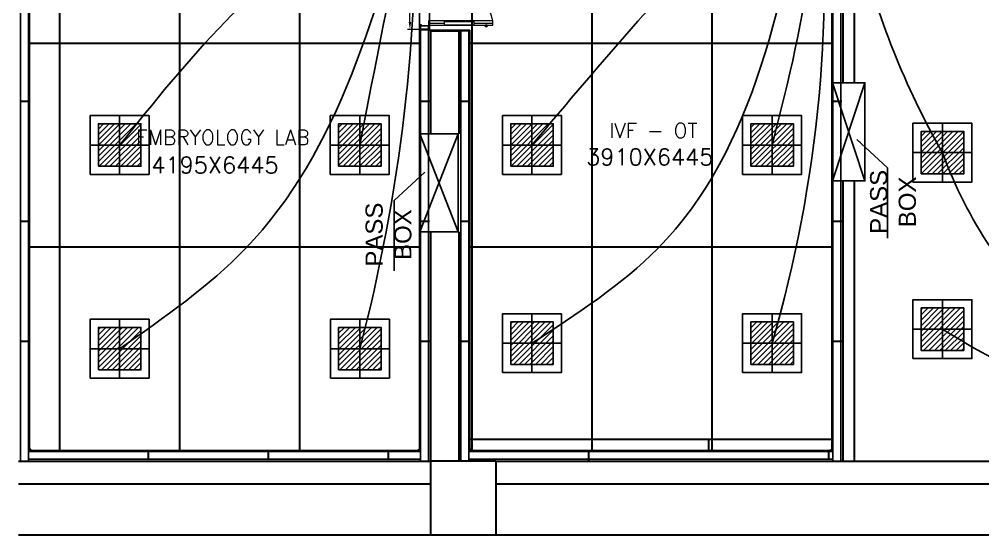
# Model space of a CAD drawing. Header units: millimetres. Extents: x 3552052 to 4144896, y -707811 to -630695.
# Drawn here: x 3614132 to 3623946, y -655869 to -650614 of the extents above; entities that cross this region are included whole.
import ezdxf
from ezdxf.enums import TextEntityAlignment as Align

# ---------------------------------------------------------------- set-up
doc = ezdxf.new("R2010")
doc.units = ezdxf.units.MM
doc.header["$LTSCALE"] = 6
doc.header["$MEASUREMENT"] = 0
doc.layers.get('0').update_dxf_attribs({"linetype": 'CONTINUOUS', "lineweight": 0})
doc.layers.get('Defpoints').update_dxf_attribs({"linetype": 'CONTINUOUS', "lineweight": 0})
for name, color, linetype, lineweight in [('0 Room description', 6, 'CONTINUOUS', 0), ('0 Room Dimensions', 7, 'CONTINUOUS', 0), ('80 mm Wall', 5, 'CONTINUOUS', 0), ('Ahlada 50mm Ceiling Panels', 191, 'CONTINUOUS', 0), ('Ahlada Coving', 3, 'CONTINUOUS', 0), ('Chajja', 7, 'CONTINUOUS', 0), ('COL', 5, 'CONTINUOUS', 0), ('DIM', 7, 'CONTINUOUS', 0), ('Double Leaf Door', 4, 'CONTINUOUS', 0), ('ELE 36W EMERGENCY LIGHT', 5, 'CONTINUOUS', 0), ('ELE-36W EMERGENCY  LED LIGHT', 7, 'CONTINUOUS', 0), ('Partition-80WP', 7, 'CONTINUOUS', 0), ('WALL', 8, 'CONTINUOUS', 0), ('WIN', 151, 'CONTINUOUS', 0)]:
    doc.layers.add(name, color=color, linetype=linetype, lineweight=lineweight)
doc.layers.add('ELE-42W EMERGENCY DOWN LIGHT', color=7, linetype='CONTINUOUS', lineweight=0, true_color=0x608ec6)
doc.layers.add('ELE-LIGHTING WIRING', color=7, linetype='CONTINUOUS', lineweight=0, true_color=0x63d7b6)
doc.styles.add('ARIAL', font='arial.ttf')
doc.styles.add('ROMANS', font='romans.shx')
doc.styles.add('SIMPLEX', font='SIMPLEX')
doc.dimstyles.new('AEPL1', dxfattribs={"dimtxt": 100, "dimasz": 75, "dimexe": 25, "dimexo": 50, "dimtad": 0, "dimdec": 0, "dimtxsty": 'ROMANS', "dimcen": 2.5, "dimclrd": 7, "dimclre": 7, "dimclrt": 7, "dimadec": 0, "dimazin": 0, "dimtfac": 1, "dimtdec": 0, "dimtmove": 0, "dimatfit": 3, "dimfxl": 1, "dimlwd": 0, "dimlwe": 0, "dimarcsym": 0})
doc.dimstyles.new('TEXT', dxfattribs={"dimscale": 0, "dimtxt": 500, "dimasz": 100, "dimexe": 75, "dimexo": 100, "dimgap": 50, "dimtad": 0, "dimdec": 0, "dimzin": 0, "dimdsep": 46, "dimtxsty": 'ARIAL', "dimblk": 'OBLIQUE', "dimcen": 0.09, "dimdle": 100, "dimclrd": 256, "dimclre": 256, "dimclrt": 6, "dimadec": 0, "dimazin": 0, "dimtfac": 1, "dimtdec": 0, "dimtofl": 0, "dimtmove": 2, "dimatfit": 3, "dimfxl": 1, "dimfrac": 2, "dimtolj": 1, "dimtzin": 0, "dimarcsym": 0})

# ---------------------------------------------------------------- blocks, each defined once
blk = doc.blocks.new('54W EME')
at = {"layer": 'ELE-42W EMERGENCY DOWN LIGHT', "lineweight": 25}
h = blk.add_hatch(dxfattribs=at)
h.set_pattern_fill('ANSI31', color=8, scale=312.5, style=0)
h.paths.add_polyline_path([(-216.4, -216.4), (-216.4, 216.4), (216.4, 216.4), (216.4, -216.4)])
for p, q in [((0, 300), (0, -300)), ((-300, 0), (300, 0))]:
    blk.add_line(p, q, dxfattribs=at)
for points in [[(-300, -300), (-300, 300), (300, 300), (300, -300)], [(-216.4, -216.4), (-216.4, 216.4), (216.4, 216.4), (216.4, -216.4)]]:
    blk.add_lwpolyline(points, close=True, dxfattribs=at)
blk = doc.blocks.new('_Oblique')
at = {"color": 0, "linetype": 'ByBlock', "lineweight": -2}
blk.add_line((-0.5, -0.5), (0.5, 0.5), dxfattribs=at)
blk = doc.blocks.new('1500x80')
at = {"layer": 'Double Leaf Door'}
for points in [[(99336.2, -25417.9), (99341.1, -25417.9), (99341.1, -25121.4), (99336.2, -25121.4)], [(99379.8, -25121.4), (99374.8, -25121.4), (99374.8, -25417.9), (99379.8, -25417.9)], [(100704.2, -25121.4), (100709.2, -25121.4), (100709.2, -25417.9), (100704.2, -25417.9)], [(100747.8, -25417.9), (100742.9, -25417.9), (100742.9, -25121.4), (100747.8, -25121.4)]]:
    blk.add_hatch(color=6, dxfattribs=at).paths.add_polyline_path(points)
at = {"layer": 'Double Leaf Door', "color": 8}
for p, q in [((99321.8, -24985.1), (99321.8, -25003.1)), ((99336.2, -24983.1), (99323.7, -24983.1)), ((99323.7, -25005), (99336.2, -25005)), ((99336.2, -25581.8), (99336.2, -24927.6)), ((99336.2, -24927.6), (99379.8, -24927.6)), ((99336.2, -24983.1), (99336.2, -25005)), ((99358, -25121.4), (99358, -24927.6)), ((99379.8, -24927.6), (99379.8, -25581.8)), ((100747.8, -24927.6), (100704.2, -24927.6)), ((100704.2, -24927.6), (100704.2, -25581.8)), ((100726, -25121.4), (100726, -24927.6)), ((100747.8, -25581.8), (100747.8, -24927.6)), ((100747.8, -24983.1), (100760.3, -24983.1)), ((100747.8, -24983.1), (100747.8, -25005)), ((100760.3, -25005), (100747.8, -25005)), ((100762.2, -24985.1), (100762.2, -25003.1)), ((99358, -25581.8), (99358, -25417.9)), ((100726, -25581.8), (100726, -25417.9)), ((99292, -25581.8), (99292, -25661.8)), ((99332.2, -25581.8), (99292, -25581.8)), ((99294, -25583.8), (99294, -25659.8)), ((99330.2, -25583.8), (99294, -25583.8)), ((99330.2, -25658.9), (99330.2, -25583.8)), ((99332.2, -25656.9), (99332.2, -25581.8)), ((99379.8, -25581.8), (99336.2, -25581.8)), ((100704.2, -25581.8), (100747.8, -25581.8)), ((100751.8, -25656.9), (100751.8, -25581.8)), ((100751.8, -25581.8), (100792, -25581.8)), ((100753.8, -25658.9), (100753.8, -25583.8)), ((100753.8, -25583.8), (100790, -25583.8)), ((100790, -25583.8), (100790, -25659.8)), ((100792, -25581.8), (100792, -25661.8)), ((99292, -25661.8), (99332.2, -25661.8)), ((99294, -25659.8), (99332.2, -25659.8)), ((99342.1, -25658.9), (99330.2, -25658.9)), ((99344.1, -25656.9), (99332.2, -25656.9)), ((99332.2, -25659.8), (99342.1, -25659.8)), ((99332.2, -25661.8), (99344.1, -25661.8)), ((99342.1, -25659.8), (99342.1, -25658.9)), ((99344.1, -25661.8), (99344.1, -25656.9)), ((100739.9, -25661.8), (100739.9, -25656.9)), ((100739.9, -25656.9), (100751.8, -25656.9)), ((100751.8, -25661.8), (100739.9, -25661.8)), ((100741.9, -25659.8), (100741.9, -25658.9)), ((100741.9, -25658.9), (100753.8, -25658.9)), ((100751.8, -25659.8), (100741.9, -25659.8)), ((100790, -25659.8), (100751.8, -25659.8)), ((100792, -25661.8), (100751.8, -25661.8))]:
    blk.add_line(p, q, dxfattribs=at)
at = {"layer": 'Double Leaf Door', "color": 6}
for p, q in [((99379.8, -25121.4), (99336.2, -25121.4)), ((99336.2, -25121.4), (99336.2, -25417.9)), ((99341.1, -25417.9), (99341.1, -25121.4)), ((99374.8, -25417.9), (99374.8, -25121.4)), ((99379.8, -25417.9), (99379.8, -25121.4)), ((100704.2, -25417.9), (100704.2, -25121.4)), ((100704.2, -25121.4), (100747.8, -25121.4)), ((100709.2, -25417.9), (100709.2, -25121.4)), ((100742.9, -25417.9), (100742.9, -25121.4)), ((100747.8, -25121.4), (100747.8, -25417.9)), ((99336.2, -25417.9), (99379.8, -25417.9)), ((100747.8, -25417.9), (100704.2, -25417.9))]:
    blk.add_line(p, q, dxfattribs=at)
at = {"layer": 'Double Leaf Door', "color": 6, "ltscale": 100}
for p, q in [((99374.8, -25121.4), (99374.8, -25417.9)), ((100709.2, -25121.4), (100709.2, -25417.9))]:
    blk.add_line(p, q, dxfattribs=at)
at = {"layer": 'Double Leaf Door', "color": 6}
for points in [[(99336.2, -25121.4), (99336.2, -25417.9), (99341.1, -25417.9), (99341.1, -25121.4), (99336.2, -25121.4)], [(99379.8, -25121.4), (99379.8, -25417.9), (99374.8, -25417.9), (99374.8, -25121.4), (99379.8, -25121.4)], [(100704.2, -25121.4), (100704.2, -25417.9), (100709.2, -25417.9), (100709.2, -25121.4), (100704.2, -25121.4)], [(100747.8, -25121.4), (100747.8, -25417.9), (100742.9, -25417.9), (100742.9, -25121.4), (100747.8, -25121.4)]]:
    blk.add_lwpolyline(points, dxfattribs=at)
at = {"layer": 'Double Leaf Door', "ltscale": 5000}
for points in [[(99336.2, -25121.4), (99336.2, -25417.9), (99341.1, -25417.9), (99341.1, -25121.4), (99336.2, -25121.4)], [(100747.8, -25121.4), (100747.8, -25417.9), (100742.9, -25417.9), (100742.9, -25121.4), (100747.8, -25121.4)]]:
    blk.add_lwpolyline(points, dxfattribs=at)
at = {"layer": 'Double Leaf Door', "color": 8}
for centre, radius, start, end in [((99321.8, -24994.1), 3.72, 90, 270), ((99323.7, -24985.1), 1.98, 90, 180), ((99323.7, -25003.1), 1.98, 180, 270), ((99175.8, -25796.3), 892.3, 13.90597, 76.78637), ((100908.2, -25796.3), 892.3, 103.21363, 166.09403), ((100760.3, -24985.1), 1.98, 0, 90), ((100760.3, -25003.1), 1.98, 270, 0), ((100762.2, -24994.1), 3.72, 270, 90)]:
    blk.add_arc(centre, radius, start, end, dxfattribs=at)
blk = doc.blocks.new('*D667')
at = {"layer": 'Defpoints', "color": 0, "transparency": 16777216}
for p in [(3618111.5, -649218.9), (3618260.4, -649218.9), (3618260.4, -650718.9)]:
    blk.add_point(p, dxfattribs=at)
at = {"layer": 'DIM', "color": 7, "lineweight": 0, "transparency": 16777216}
for p, q in [((3618210.4, -649218.9), (3618086.5, -649218.9)), ((3618111.5, -649293.9), (3618111.5, -649799.2)), ((3618111.5, -650643.9), (3618111.5, -650138.6)), ((3618210.4, -650718.9), (3618086.5, -650718.9))]:
    blk.add_line(p, q, dxfattribs=at)
at = {"layer": 'DIM', "color": 7, "transparency": 16777216}
for points in [[(3618099, -649293.9), (3618124, -649293.9), (3618111.5, -649218.9)], [(3618099, -650643.9), (3618124, -650643.9), (3618111.5, -650718.9)]]:
    blk.add_solid(points, dxfattribs=at)
at = {"layer": 'DIM', "color": 7, "lineweight": -3, "transparency": 16777216, "insert": (3618111.5, -649968.9), "char_height": 100, "attachment_point": 5, "rotation": 90, "style": 'ROMANS'}
blk.add_mtext('1500', dxfattribs=at)
blk = doc.blocks.new('A010004 Mezz.F. Layout Plan$0$b & c')
at = {"layer": 'Ahlada Coving', "color": 3}
for p, q in [((-4.1, 40.9), (-5.7, 42.5)), ((-2.7, 7.8), (-3.7, 7.8)), ((-3.7, 7.8), (-2.7, 6)), ((4.9, 15.3), (-2.7, 7.8)), ((-2.7, 6), (5.7, 14.4)), ((8.7, 11.4), (0.3, 3)), ((0.3, 3), (2.1, 2)), ((2.1, 3), (9.7, 10.6)), ((2.1, 2), (2.1, 3)), ((36.9, 0), (35.3, 1.6))]:
    blk.add_line(p, q, dxfattribs=at)
blk.add_lwpolyline([(-5.7, 30.7), (-5.7, 5.7), (0, 0), (25, 0), (22.8, 1.5), (13.2, 1.5), (3.6, 4.5), (3.6, 1.5), (0.6, 1.5), (-4.2, 6.3), (-4.2, 9.3), (-1.2, 9.3), (-4.2, 18.9), (-4.2, 28.4), (-5.7, 30.7)], dxfattribs=at)
for radius, start, end in [(44, 181.95475, 220.59761), (42.5, 184.1661, 265.90598), (44, 222.22858, 227.77458), (44, 229.40556, 268.11195)]:
    blk.add_arc((38.3, 44), radius, start, end, dxfattribs=at)
blk = doc.blocks.new('ELE.EMERGENCY 40W LED LIGHT')
at = {"layer": 'ELE-36W EMERGENCY  LED LIGHT', "lineweight": 25}
h = blk.add_hatch(dxfattribs=at)
h.set_pattern_fill('ANSI31', color=5, scale=300, style=0)
h.paths.add_polyline_path([(-207.7, -207.7), (-207.7, 207.7), (207.7, 207.7), (207.7, -207.7)])
for p, q in [((0, 288), (0, -288)), ((-288, 0), (288, 0))]:
    blk.add_line(p, q, dxfattribs=at)
for points in [[(-288, -288), (-288, 288), (288, 288), (288, -288)], [(-207.7, -207.7), (-207.7, 207.7), (207.7, 207.7), (207.7, -207.7)]]:
    blk.add_lwpolyline(points, close=True, dxfattribs=at)

msp = doc.modelspace()

# ---------------------------------------------------------------- linework, layer by layer
at = {"layer": '80 mm Wall', "lineweight": -3, "ltscale": 500}
for p, q in [((3614145.4, -648673.9), (3614145.4, -655118.9)), ((3614225.4, -648673.9), (3614225.4, -655118.9)), ((3622420.4, -648673.9), (3622420.4, -655118.9)), ((3622500.4, -648673.9), (3622500.4, -655118.9)), ((3618220.4, -650718.9), (3618220.4, -655118.9)), ((3618300.4, -650718.9), (3618300.4, -655118.9)), ((3618630.4, -650733.9), (3618630.4, -655118.9)), ((3618710.4, -650733.9), (3618710.4, -655118.9)), ((3614225.4, -655018.9), (3618220.4, -655018.9)), ((3618710.4, -655018.9), (3622420.4, -655018.9)), ((3614225.4, -655098.9), (3618220.4, -655098.9)), ((3618710.4, -655098.9), (3622420.4, -655098.9))]:
    msp.add_line(p, q, dxfattribs=at)
at = {"layer": '80 mm Wall', "color": 251, "lineweight": -3, "ltscale": 500}
for p, q in [((3618300.4, -650718.9), (3618220.4, -650718.9)), ((3618630.4, -650733.9), (3618710.4, -650733.9))]:
    msp.add_line(p, q, dxfattribs=at)
at = {"layer": 'Ahlada 50mm Ceiling Panels', "lineweight": -3}
for p, q in [((3614235.4, -648783.9), (3614235.4, -655008.9)), ((3614541.4, -648783.9), (3614541.4, -655008.9)), ((3614544.4, -648783.9), (3614544.4, -655008.9)), ((3615764.4, -648783.9), (3615764.4, -655008.9)), ((3615767.4, -648783.9), (3615767.4, -655008.9)), ((3616987.4, -648783.9), (3616987.4, -655008.9)), ((3616990.4, -648783.9), (3616990.4, -655008.9)), ((3618210.4, -648783.9), (3618210.4, -655008.9)), ((3618310.4, -650723.9), (3618310.4, -648783.9)), ((3618741.4, -655008.9), (3618741.4, -648783.9)), ((3618744.4, -655008.9), (3618744.4, -648783.9)), ((3619964.4, -655008.9), (3619964.4, -648783.9)), ((3619967.4, -655008.9), (3619967.4, -648783.9)), ((3621187.4, -655008.9), (3621187.4, -648783.9)), ((3621190.4, -655008.9), (3621190.4, -648783.9)), ((3622410.4, -648783.9), (3622410.4, -655008.9)), ((3618720.4, -655008.9), (3618720.4, -650723.9)), ((3614235.4, -650856.9), (3618210.4, -650856.9)), ((3614235.4, -650859.9), (3618210.4, -650859.9)), ((3618720.4, -650856.9), (3622410.4, -650856.9)), ((3618720.4, -650859.9), (3622410.4, -650859.9)), ((3614235.4, -652932.9), (3618210.4, -652932.9)), ((3614235.4, -652935.9), (3618210.4, -652935.9)), ((3618720.4, -652932.9), (3622410.4, -652932.9)), ((3618720.4, -652935.9), (3622410.4, -652935.9)), ((3618720.4, -654895.9), (3622410.4, -654895.9)), ((3618720.4, -654898.9), (3622410.4, -654898.9)), ((3614235.4, -655008.9), (3618210.4, -655008.9)), ((3618720.4, -655008.9), (3622410.4, -655008.9))]:
    msp.add_line(p, q, dxfattribs=at)
at = {"layer": 'Ahlada 50mm Ceiling Panels', "color": 251, "lineweight": -3}
msp.add_line((3618720.4, -650723.9), (3618310.4, -650723.9), dxfattribs=at)
at = {"layer": 'Chajja', "color": 7, "lineweight": 30, "ltscale": 200}
msp.add_line((3614125.4, -655868.9), (3636640.4, -655868.9), dxfattribs=at)
at = {"layer": 'COL', "color": 7, "lineweight": 30}
msp.add_lwpolyline([(3618320.4, -655868.9), (3618990.4, -655868.9), (3618990.4, -655118.9), (3618320.4, -655118.9)], close=True, dxfattribs=at)
at = {"layer": 'ELE-LIGHTING WIRING', "color": 254, "lineweight": -3, "true_color": 0xdebad0}
for centre, radius, start, end in [((3608881.1, -650161.4), 13453.8, 343.79567, 5.68835), ((3600652.3, -649543.4), 17518.6, 345.35567, 1.31056), ((3630695, -647897), 8239, 193.65173, 209.65825), ((3600291.3, -683666.1), 40767.8, 51.0215, 55.2387), ((3627864.1, -650388.1), 4610, 200.11996, 227.26017)]:
    msp.add_arc(centre, radius, start, end, dxfattribs=at)
for points in [[(3622199.3, -648827.9), (3620636, -652950.9), (3619354.4, -653915.9)], [(3619354.4, -651896.4), (3620433.3, -650635.2), (3622129.9, -648827.9)], [(3622234, -648827.9), (3622194.9, -649918.9), (3621800.4, -651896.4)], [(3615154.4, -651897), (3616233.3, -650635.8), (3618166.4, -649004)], [(3618166.4, -649073.3), (3616436, -652951.5), (3615154.4, -653972.4)], [(3618166.4, -649108), (3617994.9, -649919.5), (3617600.4, -651897)], [(3623535.4, -653773.9), (3624640.1, -654312.8), (3625983.6, -654230.7), (3626456.6, -653098.2), (3626235.4, -651518.1), (3626011.1, -650685.4), (3625935.4, -650173.9), (3625133.7, -649751.4), (3624121.5, -649577), (3623408.4, -649553.6), (3622970.9, -649635.1), (3622688.8, -649772.2)]]:
    msp.add_spline(points, degree=3, dxfattribs=at)
at = {"layer": 'Partition-80WP', "color": 251, "lineweight": -3, "ltscale": 0.5}
for p, q in [((3618309.4, -650718.9), (3618214.1, -650718.9)), ((3618309.4, -650721.9), (3618214.1, -650721.9))]:
    msp.add_line(p, q, dxfattribs=at)
at = {"layer": 'Partition-80WP', "lineweight": -3, "ltscale": 0.5}
for p, q in [((3614234.4, -651449.7, -92016.4), (3614139.1, -651449.7, -92016.4)), ((3614234.4, -651452.7, -92016.4), (3614139.1, -651452.7, -92016.4)), ((3618309.4, -651449.7, -92016.4), (3618214.1, -651449.7, -92016.4)), ((3618309.4, -651452.7, -92016.4), (3618214.1, -651452.7, -92016.4)), ((3618719.4, -651449.7, -92016.4), (3618624.1, -651449.7, -92016.4)), ((3618719.4, -651452.7, -92016.4), (3618624.1, -651452.7, -92016.4)), ((3622509.4, -651449.7, -92016.4), (3622414.1, -651449.7, -92016.4)), ((3622509.4, -651452.7, -92016.4), (3622414.1, -651452.7, -92016.4)), ((3614234.4, -652672.7, -92016.4), (3614139.1, -652672.7, -92016.4)), ((3614234.4, -652675.7, -92016.4), (3614139.1, -652675.7, -92016.4)), ((3618309.4, -652672.7, -92016.4), (3618214.1, -652672.7, -92016.4)), ((3618309.4, -652675.7, -92016.4), (3618214.1, -652675.7, -92016.4)), ((3618719.4, -652672.7, -92016.4), (3618624.1, -652672.7, -92016.4)), ((3618719.4, -652675.7, -92016.4), (3618624.1, -652675.7, -92016.4)), ((3622509.4, -652672.7, -92016.4), (3622414.1, -652672.7, -92016.4)), ((3622509.4, -652675.7, -92016.4), (3622414.1, -652675.7, -92016.4)), ((3614234.4, -653895.7, -92016.4), (3614139.1, -653895.7, -92016.4)), ((3614234.4, -653898.7, -92016.4), (3614139.1, -653898.7, -92016.4)), ((3618309.4, -653895.7, -92016.4), (3618214.1, -653895.7, -92016.4)), ((3618309.4, -653898.7, -92016.4), (3618214.1, -653898.7, -92016.4)), ((3618719.4, -653895.7, -92016.4), (3618624.1, -653895.7, -92016.4)), ((3618719.4, -653898.7, -92016.4), (3618624.1, -653898.7, -92016.4)), ((3622509.4, -653895.7, -92016.4), (3622414.1, -653895.7, -92016.4)), ((3622509.4, -653898.7, -92016.4), (3622414.1, -653898.7, -92016.4)), ((3621153.4, -654908.2, -92016.4), (3621153.4, -655003.5, -92016.4)), ((3621156.4, -654908.2, -92016.4), (3621156.4, -655003.5, -92016.4)), ((3615445.4, -655009, -92016.4), (3615445.4, -655104.3, -92016.4)), ((3615448.4, -655009, -92016.4), (3615448.4, -655104.3, -92016.4)), ((3616668.4, -655009, -92016.4), (3616668.4, -655104.3, -92016.4)), ((3616671.4, -655009, -92016.4), (3616671.4, -655104.3, -92016.4)), ((3617891.4, -655009, -92016.4), (3617891.4, -655104.3, -92016.4)), ((3617894.4, -655009, -92016.4), (3617894.4, -655104.3, -92016.4)), ((3619930.4, -655018.9), (3619930.4, -655114.2)), ((3619933.4, -655018.9), (3619933.4, -655114.2)), ((3622376.4, -655009, -92016.4), (3622376.4, -655104.3, -92016.4)), ((3622379.4, -655009, -92016.4), (3622379.4, -655104.3, -92016.4))]:
    msp.add_line(p, q, dxfattribs=at)
at = {"layer": 'WALL', "color": 7, "lineweight": 30}
for p, q in [((3622520.4, -648673.9), (3622520.4, -651261.4)), ((3622635.4, -648673.9), (3622635.4, -651261.4)), ((3618320.4, -650733.9), (3618320.4, -651781.4)), ((3618320.4, -650733.9), (3618610.4, -650733.9)), ((3618610.4, -650733.9), (3618610.4, -651781.4)), ((3622520.4, -652261.4), (3622520.4, -655118.9)), ((3622635.4, -652261.4), (3622635.4, -655118.9)), ((3618320.4, -652781.4), (3618320.4, -655118.9)), ((3618610.4, -652781.4), (3618610.4, -655118.9)), ((3614125.4, -655118.9), (3618320.4, -655118.9)), ((3618990.4, -655118.9), (3624165.4, -655118.9)), ((3614125.4, -655348.9), (3618320.4, -655348.9)), ((3618990.4, -655348.9), (3624165.4, -655348.9))]:
    msp.add_line(p, q, dxfattribs=at)
at = {"layer": 'WIN', "color": 251, "lineweight": -3}
for p, q in [((3622745.6, -652261.4), (3622415.6, -651261.4)), ((3622415.6, -652261.4), (3622745.6, -651261.4)), ((3618602.9, -652781.4), (3618212.9, -651781.4)), ((3618212.9, -652781.4), (3618602.9, -651781.4))]:
    msp.add_line(p, q, dxfattribs=at)
for points in [[(3622415.6, -652261.4), (3622745.6, -652261.4), (3622745.6, -651261.4), (3622415.6, -651261.4)], [(3618212.9, -652781.4), (3618602.9, -652781.4), (3618602.9, -651781.4), (3618212.9, -651781.4)]]:
    msp.add_lwpolyline(points, close=True, dxfattribs=at)

# ---------------------------------------------------------------- block references
at = {"layer": 'Ahlada Coving', "lineweight": -3, "ltscale": 500, "yscale": 1.418185559101401, "zscale": 1.418185559101401}
for p, xscale in [((3614233.4, -655018.9), 1.418185559101401), ((3618212.4, -655018.9), -1.418185559101401), ((3618718.4, -655018.9), 1.418185559101401), ((3622412.4, -655018.9), -1.418185559101401)]:
    msp.add_blockref('A010004 Mezz.F. Layout Plan$0$b & c', p, dxfattribs=dict(at, xscale=xscale))
at = {"layer": 'Double Leaf Door', "color": 251, "lineweight": -3, "rotation": 270}
msp.add_blockref('1500x80', (3643882.2, -549926.9), dxfattribs=at)
at = {"layer": 'ELE 36W EMERGENCY LIGHT', "lineweight": -3, "xscale": 1.041666666677768, "yscale": 1.041666666677768, "zscale": 1.041666666677768}
for p in [(3623535.4, -651973.9), (3623535.4, -653773.9)]:
    msp.add_blockref('ELE.EMERGENCY 40W LED LIGHT', p, dxfattribs=at)
at = {"layer": 'ELE-42W EMERGENCY DOWN LIGHT', "lineweight": -3}
for p in [(3615154.4, -651896.4), (3617600.4, -651896.4), (3619354.4, -651896.4), (3621800.4, -651896.4), (3615154.4, -653972.4), (3617601.8, -653972.4), (3619354.4, -653915.9), (3621800.4, -653915.9)]:
    msp.add_blockref('54W EME', p, dxfattribs=at)

# ---------------------------------------------------------------- texts
at = {"layer": '0 Room description', "color": 251, "lineweight": -3, "style": 'SIMPLEX'}
for s, p in [('IVF - OT', (3620591.7, -651749.1, -1610551)), ('EMBRYOLOGY LAB', (3616204.9, -651818, -1610551))]:
    msp.add_text(s, height=150, dxfattribs=at).set_placement(p, align=Align.MIDDLE)
at = {"layer": '0 Room Dimensions', "color": 251, "lineweight": -3, "style": 'SIMPLEX'}
for s, p in [('4195X6445', (3615477.9, -652184.7, 241159.2)), ('3910X6445', (3619906.8, -652101.7, 241159.2))]:
    msp.add_text(s, height=168, dxfattribs=at).set_placement(p)
at = {"layer": 'DIM', "color": 7, "lineweight": -3, "char_height": 175, "width": 1149.25, "attachment_point": 5, "rotation": 90, "style": 'ARIAL'}
for insert in [(3623032.8, -652475.7), (3617894.1, -652809.5, -101230.8)]:
    msp.add_mtext('PASS BOX', dxfattribs=dict(at, insert=insert))

# ---------------------------------------------------------------- dimensions: what is measured, and where the dimension line sits
at = {"layer": 'DIM', "color": 251, "lineweight": -3}
dim = msp.add_linear_dim(base=(3618111.5, -649218.9), p1=(3618260.4, -650718.9), p2=(3618260.4, -649218.9), angle=90, dimstyle='AEPL1', dxfattribs=at)
dim.commit()
dim.dimension.update_dxf_attribs({"geometry": '*D667', "text_midpoint": (3618111.5, -649968.9), "dimtype": 160})

# ---------------------------------------------------------------- leaders
at = {"layer": 'WIN', "color": 251, "lineweight": -3}
for points in [[(3622664.1, -651838.7), (3622975.6, -652127.3), (3622975.6, -652845)], [(3618262.8, -652172.5, -101230.8), (3617951.3, -652461.1, -101230.8), (3617951.3, -653178.8, -101230.8)]]:
    msp.add_leader(points, dimstyle='TEXT', override={"dimscale": 1, "dimtxt": 200, "dimasz": 50, "dimfxl": 0.18}, dxfattribs=at)

doc.saveas('drawing.dxf')
